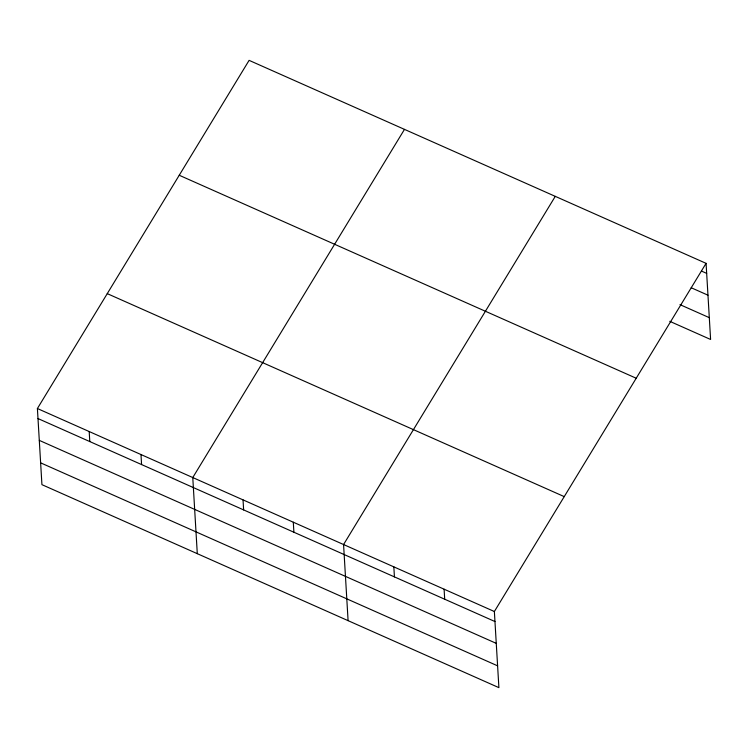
<?xml version="1.0" encoding="UTF-8"?>
<svg xmlns="http://www.w3.org/2000/svg" width="748" height="748" viewBox="0 0 748 748"><rect width="100%" height="100%" fill="white"/><g stroke="black" fill="none" stroke-linecap="round" stroke-linejoin="round"><path stroke-width="1.12" d="M706.075 263.343L494.372 611.518L498.897 687.646L41.925 484.657L37.4 408.53L249.103 60.354L706.075 263.343L710.6 339.47L669.759 321.322M404.481 129.376L192.769 477.551L197.294 553.67M555.278 196.359L343.566 544.535L348.091 620.653M701.437 271.047L706.673 273.375M691.217 287.746L707.973 295.189M679.979 304.632L709.3 317.657M179.239 175.256L636.211 378.236M107.263 293.637L564.235 496.616M37.4 408.53L494.372 611.518M37.998 418.562L494.97 621.551M39.289 440.376L496.261 643.364M40.626 462.844L497.598 665.832M444.106 589.19L444.695 599.223M393.841 566.862L394.43 576.895M293.3 522.207L293.899 532.239M243.035 499.879L243.633 509.912M140.979 454.541L141.578 464.573M89.19 431.54L89.788 441.572"/></g></svg>
